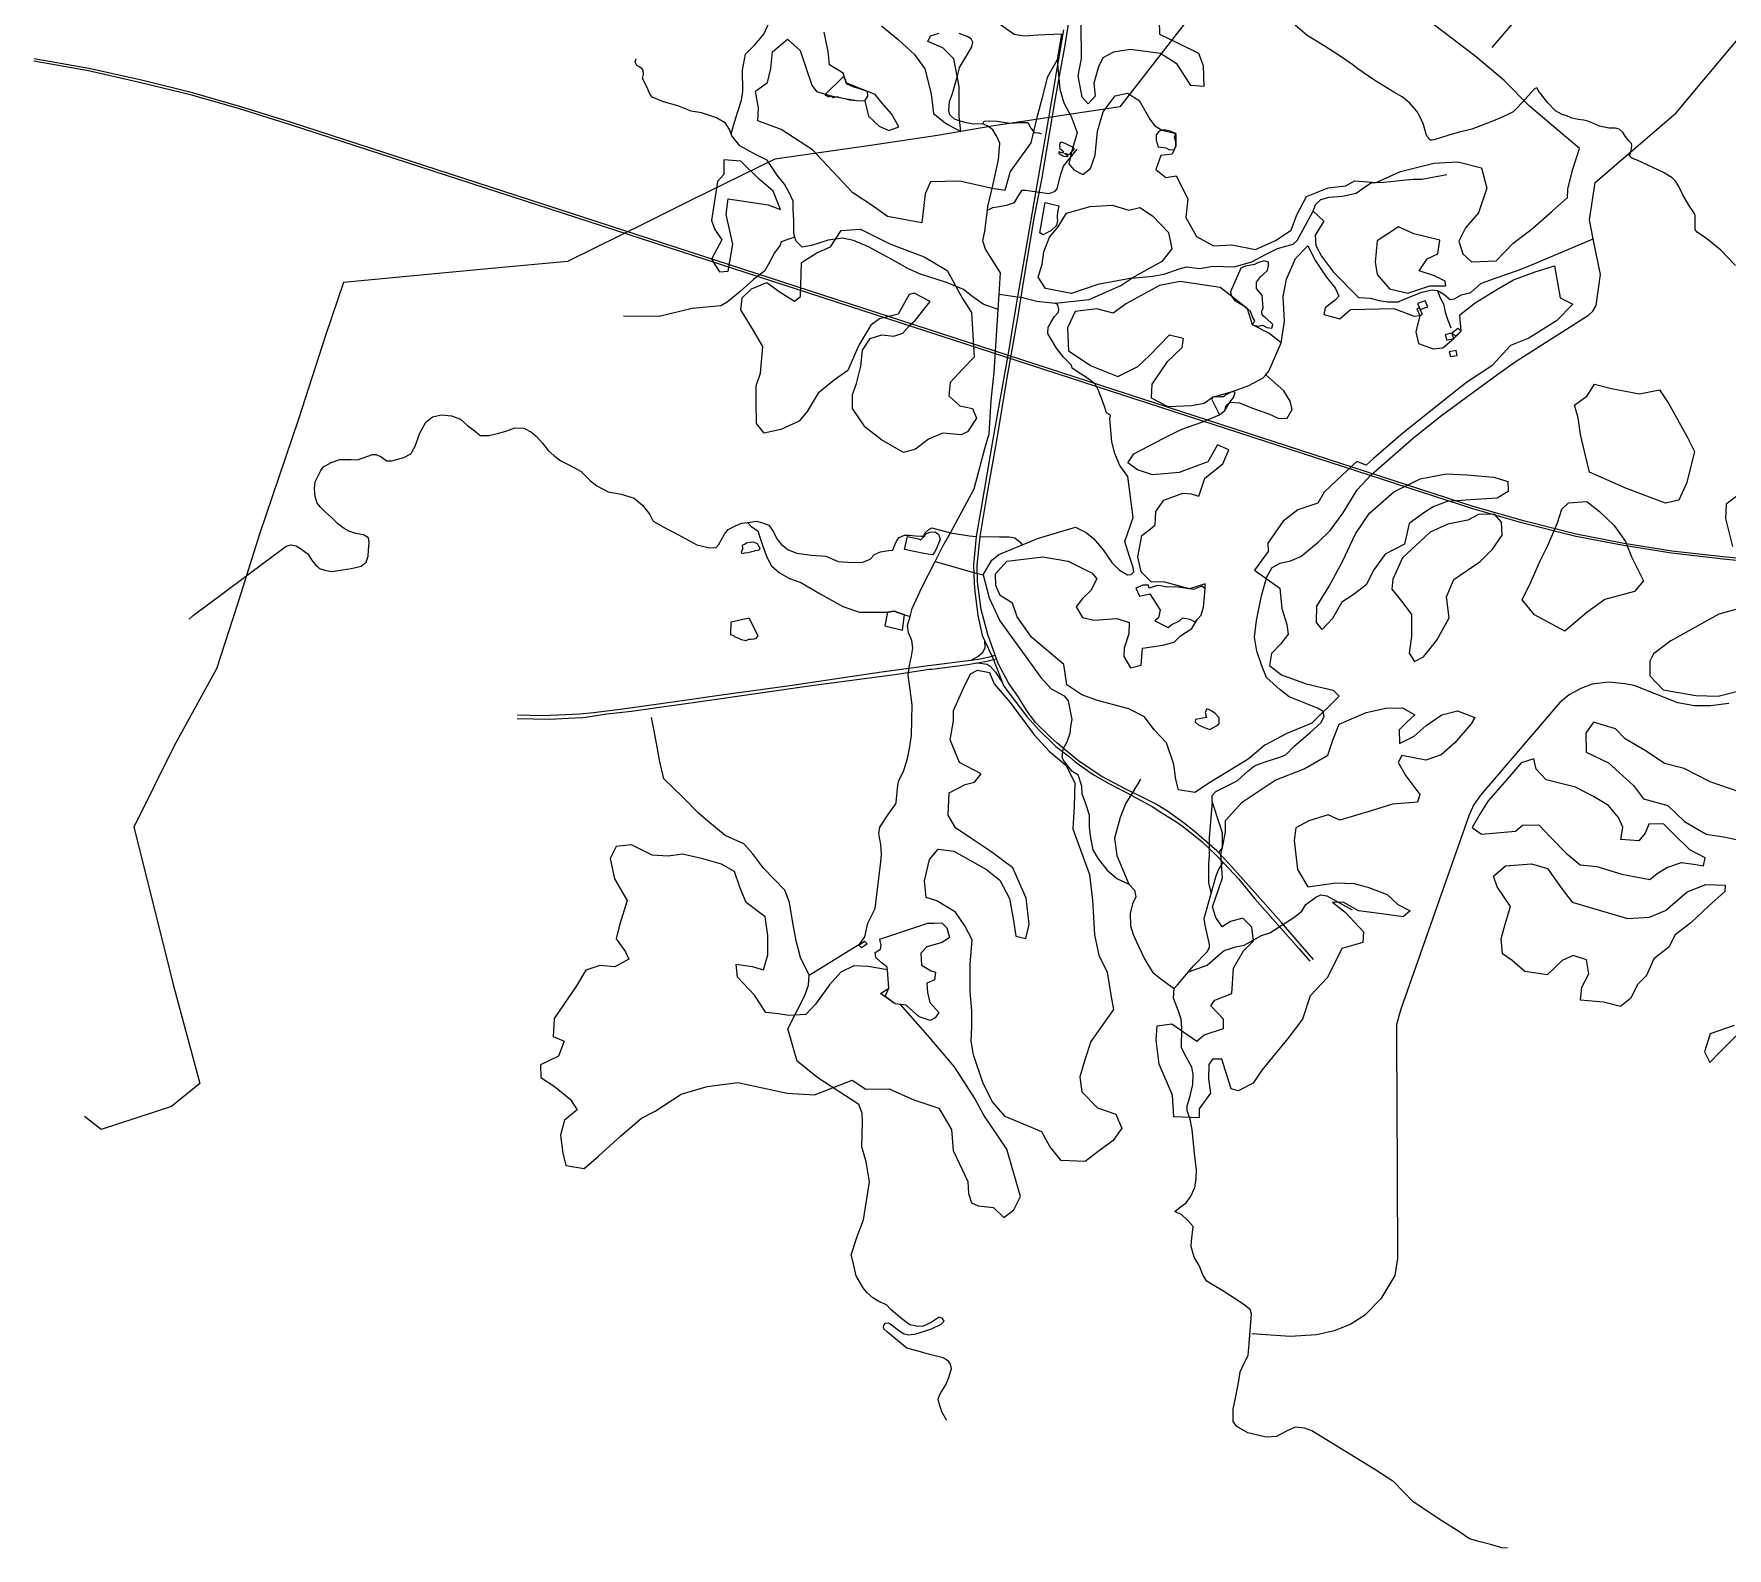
# Model space of a CAD drawing. Header units: metres. Extents: x 120.824 to 121.306, y 29.492 to 29.793.
# Drawn here: x 120.8934 to 120.9445, y 29.5075 to 29.5533 of the extents above; entities that cross this region are included whole.
import ezdxf

# ---------------------------------------------------------------- set-up
doc = ezdxf.new("R2010")
doc.units = ezdxf.units.M
for name, color, linetype in [('BUILDINGS', 5, 'Continuous'), ('DEFAULT', 7, 'Continuous'), ('RAILWAYS', 2, 'Continuous'), ('ROADS', 1, 'Continuous'), ('WATER', 4, 'Continuous')]:
    doc.layers.add(name, color=color, linetype=linetype)

msp = doc.modelspace()

# ---------------------------------------------------------------- linework, layer by layer
at = {"layer": 'BUILDINGS'}
for points in [[(120.935143, 29.544998), (120.935238, 29.544796), (120.935318, 29.544825), (120.935223, 29.545026), (120.935143, 29.544998)], [(120.935249, 29.544977), (120.935481, 29.545062), (120.935393, 29.545242), (120.935161, 29.545157), (120.935223, 29.545026), (120.935249, 29.544977)], [(120.936386, 29.544406), (120.936217, 29.544259), (120.936313, 29.544175), (120.936482, 29.544322), (120.936386, 29.544406)], [(120.936, 29.544209), (120.936055, 29.544048), (120.936259, 29.5441), (120.936204, 29.544261), (120.936, 29.544209)], [(120.936125, 29.543699), (120.93616, 29.543555), (120.936364, 29.543593), (120.936329, 29.543737), (120.936125, 29.543699)], [(120.918455, 29.525894), (120.91854, 29.525806), (120.918374, 29.525684), (120.918289, 29.525773), (120.918455, 29.525894)]]:
    msp.add_lwpolyline(points, dxfattribs=at)
at = {"layer": 'DEFAULT'}
for points in [[(120.928536, 29.554149), (120.926176, 29.551107), (120.922303, 29.550523), (120.920661, 29.550234), (120.918714, 29.549945), (120.915753, 29.549525), (120.913226, 29.548283), (120.911858, 29.547593), (120.909487, 29.54643), (120.906971, 29.546202), (120.902717, 29.545791), (120.902175, 29.54419), (120.90136, 29.541661), (120.900185, 29.538184), (120.899504, 29.536046), (120.898882, 29.534119), (120.897602, 29.531797), (120.896387, 29.52933), (120.896704, 29.528051), (120.897567, 29.52462), (120.898377, 29.521591), (120.897524, 29.520895), (120.8954, 29.520195), (120.894901, 29.520589)], [(120.922564, 29.55359), (120.922983, 29.553301), (120.923294, 29.553245), (120.923702, 29.553283), (120.924413, 29.553313), (120.924282, 29.552528), (120.923981, 29.551985), (120.92383, 29.551379), (120.92367, 29.550781), (120.923487, 29.550016), (120.922865, 29.549148), (120.922704, 29.548579), (120.922312, 29.548632), (120.921341, 29.548859), (120.920451, 29.54884), (120.92029, 29.548476), (120.920193, 29.547599), (120.919153, 29.547785), (120.918691, 29.548121), (120.918112, 29.548504), (120.916889, 29.549801), (120.915945, 29.550417), (120.915237, 29.550679), (120.915258, 29.551071), (120.915162, 29.551575), (120.915526, 29.551836), (120.915634, 29.552265), (120.915677, 29.55276), (120.916138, 29.553152), (120.916513, 29.552807), (120.916696, 29.552265), (120.916867, 29.551761), (120.917007, 29.551565), (120.917457, 29.551433)], [(120.924709, 29.549729), (120.924636, 29.549383), (120.924786, 29.549196), (120.925055, 29.549056), (120.925291, 29.549243), (120.92543, 29.549644), (120.925494, 29.550372), (120.925666, 29.550951), (120.926031, 29.551436), (120.926406, 29.55152), (120.92676, 29.551296), (120.927082, 29.550727), (120.927222, 29.55054), (120.927446, 29.550393), (120.927869, 29.550301), (120.927869, 29.549917), (120.927758, 29.549672), (120.927415, 29.549635), (120.927265, 29.549205), (120.927565, 29.548972), (120.927876, 29.549019), (120.92823, 29.548319), (120.928166, 29.547759), (120.928488, 29.54718), (120.929003, 29.5469), (120.929561, 29.546937), (120.930269, 29.546788), (120.93088, 29.547059), (120.931352, 29.547376), (120.931524, 29.547843), (120.931814, 29.548393), (120.932468, 29.548655), (120.933005, 29.54872), (120.933262, 29.548869), (120.93392, 29.548815), (120.934657, 29.549149), (120.935655, 29.549401), (120.936384, 29.549439), (120.937103, 29.549261), (120.937264, 29.548645), (120.937006, 29.547899), (120.93662, 29.547451), (120.936416, 29.54704), (120.936534, 29.546657), (120.936792, 29.546415), (120.937543, 29.546452), (120.938047, 29.546975), (120.938637, 29.547423), (120.939238, 29.547945), (120.939699, 29.548365), (120.93971, 29.548617), (120.93985, 29.549187), (120.940064, 29.54984), (120.938551, 29.551128), (120.937779, 29.551903), (120.936899, 29.552649), (120.935215, 29.553928)], [(120.927361, 29.553713), (120.927372, 29.553303), (120.927919, 29.553032), (120.928552, 29.552724), (120.928692, 29.552351), (120.928713, 29.551716), (120.928316, 29.551744), (120.927908, 29.552397), (120.927404, 29.552715), (120.926481, 29.552836), (120.925977, 29.552752), (120.925655, 29.552584), (120.925527, 29.552313), (120.925387, 29.551819), (120.92543, 29.551427), (120.925215, 29.551193), (120.925033, 29.551399), (120.924915, 29.552043), (120.925012, 29.552565), (120.925001, 29.553611)], [(120.917457, 29.551433), (120.917867, 29.551359), (120.91823, 29.55129), (120.918467, 29.551284), (120.918584, 29.550819), (120.918906, 29.55052), (120.919196, 29.550389), (120.919496, 29.550501), (120.919271, 29.550893), (120.918992, 29.551211), (120.918777, 29.551472), (120.918553, 29.551565), (120.917906, 29.551824), (120.917812, 29.552125), (120.917404, 29.552368), (120.917361, 29.552779), (120.917243, 29.553357)], [(120.91897, 29.553553), (120.919475, 29.553133), (120.919968, 29.552685), (120.920279, 29.552256), (120.920472, 29.551491), (120.920547, 29.550903), (120.920934, 29.550585), (120.921374, 29.550361), (120.92132, 29.550809), (120.92132, 29.551257), (120.92132, 29.551715), (120.921159, 29.552555), (120.920827, 29.552881), (120.920376, 29.553077), (120.920451, 29.553245), (120.920719, 29.553334)], [(120.924413, 29.553313), (120.924282, 29.552528), (120.924357, 29.551641), (120.924486, 29.551221), (120.924701, 29.550811), (120.924883, 29.550325), (120.924709, 29.549729)], [(120.944773, 29.546307), (120.94433, 29.546772), (120.943911, 29.547111), (120.943615, 29.547311), (120.943564, 29.547371), (120.943552, 29.547423), (120.943549, 29.547539), (120.943551, 29.547818), (120.943518, 29.547908), (120.943359, 29.548136), (120.943182, 29.54844), (120.943065, 29.548694), (120.942973, 29.548848), (120.942855, 29.54896), (120.9426, 29.549119), (120.941803, 29.549489), (120.941714, 29.549524), (120.941629, 29.549565), (120.94157, 29.549633), (120.941596, 29.549715), (120.941631, 29.549834), (120.941645, 29.549938), (120.941633, 29.549998), (120.941565, 29.550065), (120.941439, 29.550212), (120.94138, 29.550316), (120.941262, 29.550425), (120.94119, 29.550448), (120.941139, 29.55046), (120.941041, 29.55046), (120.94096, 29.550461), (120.940802, 29.550484), (120.940666, 29.550522), (120.940513, 29.550594), (120.94031, 29.550666), (120.940191, 29.550701), (120.940016, 29.550717), (120.939837, 29.550759), (120.939693, 29.550816), (120.939536, 29.550873), (120.939337, 29.550986), (120.9391, 29.551219), (120.93881, 29.551597), (120.938793, 29.551646), (120.938776, 29.551664), (120.938751, 29.551668), (120.938725, 29.551657), (120.938699, 29.55165), (120.938319, 29.551227), (120.938173, 29.55107), (120.938059, 29.550954), (120.937919, 29.550883), (120.937702, 29.550781), (120.937408, 29.550657), (120.936804, 29.550433), (120.936438, 29.550341), (120.936139, 29.550254), (120.935798, 29.550148), (120.935664, 29.550104), (120.935597, 29.550091), (120.935561, 29.550096), (120.93552, 29.550132), (120.93549, 29.550172), (120.935454, 29.550209), (120.935429, 29.550281), (120.93535, 29.550565), (120.935223, 29.550832), (120.935147, 29.550976), (120.934923, 29.551221), (120.934704, 29.551407), (120.934448, 29.551544), (120.93385, 29.551921), (120.933359, 29.552253), (120.933211, 29.552376), (120.932827, 29.55263), (120.932347, 29.552949), (120.931835, 29.553263), (120.931468, 29.553572)], [(120.913834, 29.54767), (120.913934, 29.547392), (120.914154, 29.547087), (120.913834, 29.546503), (120.914084, 29.54612), (120.914344, 29.546138), (120.914485, 29.546948), (120.914284, 29.547845), (120.914344, 29.548323), (120.915546, 29.548141), (120.915926, 29.548001), (120.915696, 29.548559), (120.915275, 29.548916), (120.914725, 29.549464), (120.914214, 29.549499), (120.914214, 29.549055), (120.914014, 29.548846), (120.913834, 29.54767)], [(120.92528, 29.548095), (120.925945, 29.548132), (120.926449, 29.547983), (120.926782, 29.548057), (120.927157, 29.547805), (120.92764, 29.547301), (120.927747, 29.546807), (120.927447, 29.546424), (120.926538, 29.54593), (120.925505, 29.545733), (120.924711, 29.545463), (120.923928, 29.545612), (120.923703, 29.545957), (120.923831, 29.546349), (120.923874, 29.546723), (120.924046, 29.547161), (120.924314, 29.547479), (120.924561, 29.547889), (120.92528, 29.548095)], [(120.935214, 29.546143), (120.935461, 29.546507), (120.935783, 29.546656), (120.935836, 29.547076), (120.935053, 29.547263), (120.934592, 29.547477), (120.933948, 29.547057), (120.933883, 29.546413), (120.933948, 29.54604), (120.934323, 29.545601), (120.934871, 29.545471), (120.935536, 29.545694), (120.936019, 29.545694), (120.935997, 29.545835), (120.935675, 29.545993), (120.935214, 29.546143)], [(120.915186, 29.542177), (120.915186, 29.542673), (120.915317, 29.543055), (120.915391, 29.543859), (120.915111, 29.544339), (120.914719, 29.544964), (120.914766, 29.54533), (120.915046, 29.545606), (120.915513, 29.545793), (120.915914, 29.5455), (120.916344, 29.545232), (120.916522, 29.545371), (120.916559, 29.546402), (120.917017, 29.546687), (120.917428, 29.546874), (120.917754, 29.547361), (120.918343, 29.54741), (120.919221, 29.546963), (120.920267, 29.546565), (120.920958, 29.546159), (120.921425, 29.545314), (120.921696, 29.544891), (120.921771, 29.543534), (120.921416, 29.543177), (120.921052, 29.54277), (120.921005, 29.542372), (120.921341, 29.542063), (120.921724, 29.54199), (120.921845, 29.541698), (120.921575, 29.541283), (120.921378, 29.541194), (120.920827, 29.541243), (120.920398, 29.541056), (120.920005, 29.540755), (120.919641, 29.540658), (120.918978, 29.54104), (120.918483, 29.541421), (120.9181, 29.54199), (120.9181, 29.542405), (120.918221, 29.542746), (120.918352, 29.543266), (120.918399, 29.543754), (120.918632, 29.544103), (120.918987, 29.544217), (120.919342, 29.544168), (120.919622, 29.544265), (120.919847, 29.544525), (120.919987, 29.544647), (120.920444, 29.545216), (120.919959, 29.545468), (120.919809, 29.545435), (120.919473, 29.544834), (120.918913, 29.544696), (120.918651, 29.544501), (120.918287, 29.5439), (120.91796, 29.543136), (120.917549, 29.542852), (120.917063, 29.542445), (120.916727, 29.541893), (120.916484, 29.541608), (120.915933, 29.541348), (120.915429, 29.541243), (120.915195, 29.541535), (120.915186, 29.542177)], [(120.932381, 29.545032), (120.932339, 29.544826), (120.932821, 29.544696), (120.933143, 29.544976), (120.934452, 29.545013), (120.935064, 29.54478), (120.935238, 29.544796), (120.935117, 29.544304), (120.935192, 29.543949), (120.935643, 29.543791), (120.935933, 29.543819), (120.936259, 29.5441), (120.936482, 29.544322), (120.936448, 29.544817), (120.936909, 29.545181), (120.937563, 29.545582), (120.938068, 29.545872), (120.938722, 29.546115), (120.939301, 29.546301), (120.939473, 29.54533), (120.939859, 29.545144), (120.939366, 29.544631), (120.938529, 29.544108), (120.937971, 29.543893), (120.937413, 29.543277), (120.936641, 29.542773), (120.936212, 29.542428), (120.93472, 29.541242), (120.933841, 29.540477), (120.933615, 29.540271), (120.933336, 29.540384), (120.932886, 29.539973), (120.932349, 29.539459), (120.932156, 29.539123), (120.931555, 29.538927), (120.931105, 29.538582), (120.930643, 29.537919), (120.930654, 29.537667), (120.930246, 29.537098), (120.931008, 29.536556), (120.931072, 29.53594), (120.931223, 29.535455), (120.931255, 29.535166), (120.93103, 29.534867), (120.930751, 29.534578), (120.930697, 29.534223), (120.931062, 29.533943), (120.931802, 29.533663), (120.932617, 29.533476), (120.9328, 29.533289), (120.931974, 29.532477), (120.931223, 29.532169), (120.930558, 29.531814), (120.930053, 29.531394), (120.928916, 29.530694), (120.928444, 29.530386), (120.92795, 29.530461), (120.927865, 29.530778), (120.9278, 29.531226), (120.927586, 29.53188), (120.92721, 29.532272), (120.92692, 29.532673), (120.926448, 29.532907), (120.925494, 29.533159), (120.925021, 29.533336), (120.924571, 29.533635), (120.924485, 29.534251), (120.923509, 29.535072), (120.923069, 29.535688), (120.922929, 29.536108), (120.922554, 29.536332), (120.922425, 29.536641), (120.922414, 29.536986), (120.922758, 29.537369), (120.923852, 29.537499), (120.924614, 29.537369), (120.925333, 29.537014), (120.925483, 29.536836), (120.9253, 29.536482), (120.925043, 29.536248), (120.92485, 29.535996), (120.925043, 29.53567), (120.925397, 29.535595), (120.926084, 29.535642), (120.926459, 29.53552), (120.926448, 29.535175), (120.926309, 29.534745), (120.926298, 29.534493), (120.926491, 29.534148), (120.926813, 29.534232), (120.926856, 29.534745), (120.927468, 29.53483), (120.927811, 29.534923), (120.928004, 29.535119), (120.928347, 29.535343), (120.928521, 29.535625), (120.928634, 29.535739), (120.928699, 29.535981), (120.928752, 29.536538), (120.928755, 29.536687), (120.928276, 29.536536), (120.927532, 29.536743), (120.927124, 29.536752), (120.926813, 29.537051), (120.926717, 29.537509), (120.926835, 29.538153), (120.927092, 29.538339), (120.927242, 29.53847), (120.927264, 29.538871), (120.9275, 29.539217), (120.928079, 29.539431), (120.928326, 29.539403), (120.928562, 29.539338), (120.928744, 29.53988), (120.929281, 29.540318), (120.929463, 29.540738), (120.92912, 29.540888), (120.92883, 29.540374), (120.927961, 29.540048), (120.927156, 29.539982), (120.926706, 29.540132), (120.926416, 29.540346), (120.926599, 29.540617), (120.927478, 29.541084), (120.928047, 29.541364), (120.928648, 29.541569), (120.929181, 29.541798), (120.929346, 29.541924), (120.929498, 29.542183), (120.929785, 29.542157), (120.930182, 29.541998), (120.930676, 29.541821), (120.930976, 29.541681), (120.931233, 29.54169), (120.931384, 29.541961), (120.931319, 29.542213), (120.931126, 29.542521), (120.930579, 29.543003), (120.930676, 29.543118), (120.931051, 29.543968), (120.931148, 29.544621), (120.931105, 29.545368), (120.931212, 29.5459), (120.93148, 29.546516), (120.931856, 29.546899), (120.932081, 29.546451), (120.932403, 29.545965), (120.932682, 29.545629), (120.932789, 29.545377), (120.932682, 29.545256), (120.932381, 29.545032)], [(120.929206, 29.545648), (120.927993, 29.545825), (120.927371, 29.545704), (120.926373, 29.545162), (120.925976, 29.544864), (120.925483, 29.544995), (120.924828, 29.54492), (120.924592, 29.544425), (120.924624, 29.543734), (120.925311, 29.543277), (120.926116, 29.54295), (120.926717, 29.543258), (120.927071, 29.543585), (120.927672, 29.54421), (120.92809, 29.544117), (120.928047, 29.543819), (120.927596, 29.543389), (120.927135, 29.542726), (120.927124, 29.542306), (120.927628, 29.542045), (120.928337, 29.542082), (120.928723, 29.542148), (120.92897, 29.542332), (120.929577, 29.542498), (120.930075, 29.54268), (120.930504, 29.542913), (120.930579, 29.543003), (120.930676, 29.543118), (120.931051, 29.543968), (120.930676, 29.544266), (120.930186, 29.544519), (120.930033, 29.544999), (120.929542, 29.545377), (120.929206, 29.545648)], [(120.940289, 29.542372), (120.940514, 29.542726), (120.941029, 29.542596), (120.941876, 29.542428), (120.942477, 29.542549), (120.942756, 29.542129), (120.943325, 29.541112), (120.943529, 29.540692), (120.943303, 29.539749), (120.943057, 29.539217), (120.94266, 29.539123), (120.941479, 29.539572), (120.940364, 29.540066), (120.940224, 29.540645), (120.940085, 29.541196), (120.94002, 29.541709), (120.939913, 29.542092), (120.940289, 29.542372)], [(120.934184, 29.537583), (120.933851, 29.537116), (120.933615, 29.536659), (120.933218, 29.53636), (120.932875, 29.536136), (120.932596, 29.535642), (120.932285, 29.535306), (120.932113, 29.53552), (120.932124, 29.536015), (120.932499, 29.536622), (120.932896, 29.537359), (120.933293, 29.538199), (120.933712, 29.538825), (120.934452, 29.539469), (120.935246, 29.539861), (120.936029, 29.54001), (120.936651, 29.539982), (120.937467, 29.539908), (120.937896, 29.539777), (120.937907, 29.539478), (120.937574, 29.539273), (120.936769, 29.539226), (120.936061, 29.539179), (120.935643, 29.539011), (120.935385, 29.538853), (120.934913, 29.538507), (120.934774, 29.537882), (120.934184, 29.537583)], [(120.945042, 29.539508), (120.944495, 29.539097), (120.944474, 29.538658), (120.944678, 29.537818)], [(120.936083, 29.538489), (120.935546, 29.538246), (120.93471, 29.537471), (120.93442, 29.536827), (120.934388, 29.536528), (120.93472, 29.536118), (120.934989, 29.535763), (120.934989, 29.5351), (120.934913, 29.534596), (120.935074, 29.534344), (120.935343, 29.534484), (120.93575, 29.534988), (120.936126, 29.53566), (120.93604, 29.536295), (120.936265, 29.536818), (120.937059, 29.537359), (120.937435, 29.537733), (120.937724, 29.538162), (120.937703, 29.538554), (120.937488, 29.538797), (120.937005, 29.538787), (120.936684, 29.53861), (120.936083, 29.538489)], [(120.940278, 29.539179), (120.940664, 29.538871), (120.941104, 29.538451), (120.941447, 29.537966), (120.94163, 29.537509), (120.941995, 29.53678), (120.941726, 29.536454), (120.940825, 29.536211), (120.940278, 29.535819), (120.939613, 29.535259), (120.938701, 29.535754), (120.938325, 29.536202), (120.938593, 29.536743), (120.938872, 29.537387), (120.939098, 29.537845), (120.939398, 29.538535), (120.939527, 29.538946), (120.939731, 29.539133), (120.940278, 29.539179)], [(120.919758, 29.538115), (120.920093, 29.538045), (120.920166, 29.53802), (120.920257, 29.538106), (120.920322, 29.538204), (120.920429, 29.538253), (120.920585, 29.53826), (120.920695, 29.538185), (120.920749, 29.538036), (120.920695, 29.53791), (120.920641, 29.537786), (120.920577, 29.537637), (120.92051, 29.537562), (120.920249, 29.537606), (120.919664, 29.53773), (120.919758, 29.538115)], [(120.944892, 29.535942), (120.94427, 29.535774), (120.942821, 29.534962), (120.942296, 29.53457), (120.942189, 29.534355), (120.942189, 29.533907), (120.942585, 29.533487), (120.943573, 29.533309), (120.944248, 29.533291), (120.9456, 29.533636)], [(120.924405, 29.519259), (120.924054, 29.519686), (120.923814, 29.52013), (120.922713, 29.520592), (120.922323, 29.521036), (120.922042, 29.521585), (120.921752, 29.522456), (120.921682, 29.522866), (120.921702, 29.52331), (120.921702, 29.523789), (120.921652, 29.524364), (120.921652, 29.525191), (120.921712, 29.525932), (120.921492, 29.52635), (120.921211, 29.526768), (120.920641, 29.527108), (120.920321, 29.527212), (120.92027, 29.527709), (120.920421, 29.528353), (120.920681, 29.528667), (120.921161, 29.528606), (120.922142, 29.528057), (120.922553, 29.527735), (120.922843, 29.527177), (120.922963, 29.526515), (120.923033, 29.526045), (120.923334, 29.525975), (120.923434, 29.526402), (120.923344, 29.527186), (120.922943, 29.528101), (120.922273, 29.528597), (120.921762, 29.528937), (120.921211, 29.529311), (120.920991, 29.529695), (120.921021, 29.530374), (120.921502, 29.530627), (120.921782, 29.530696), (120.921982, 29.530949), (120.921331, 29.531288), (120.921051, 29.531976), (120.921151, 29.532551), (120.921151, 29.532856), (120.921452, 29.533535), (120.921662, 29.533971), (120.921872, 29.534084), (120.922233, 29.534006), (120.922372, 29.533671), (120.92286, 29.533103), (120.923584, 29.532125), (120.924034, 29.531628), (120.924545, 29.53121), (120.924815, 29.530679), (120.924795, 29.529956), (120.924755, 29.529285), (120.925256, 29.5279), (120.925346, 29.527125), (120.925406, 29.52608), (120.925536, 29.52547), (120.925786, 29.524956), (120.925916, 29.524207), (120.925986, 29.523824), (120.925296, 29.522857), (120.925125, 29.522334), (120.924965, 29.521794), (120.925025, 29.521332), (120.925496, 29.520853), (120.926056, 29.520662), (120.926126, 29.520488), (120.926237, 29.520235), (120.925976, 29.519869), (120.925516, 29.519538), (120.925125, 29.519233), (120.924405, 29.519259)], [(120.92987, 29.530086), (120.930861, 29.530757), (120.931742, 29.531097), (120.932453, 29.531506), (120.932603, 29.531959), (120.932803, 29.532447), (120.933614, 29.532795), (120.934205, 29.532935), (120.934715, 29.532943), (120.935086, 29.532734), (120.934855, 29.532516), (120.934615, 29.532281), (120.934625, 29.531863), (120.935066, 29.532081), (120.935426, 29.532403), (120.935897, 29.532734), (120.936377, 29.532847), (120.936898, 29.532647), (120.936787, 29.532456), (120.936297, 29.531881), (120.935877, 29.531524), (120.935416, 29.531358), (120.934695, 29.531498), (120.934585, 29.531288), (120.934815, 29.530888), (120.935236, 29.530322), (120.935166, 29.530086), (120.934415, 29.530034), (120.933764, 29.529825), (120.932823, 29.529546), (120.932463, 29.529712), (120.931883, 29.529529), (120.931492, 29.529311), (120.931442, 29.528928), (120.931542, 29.528057), (120.931852, 29.527534), (120.932703, 29.527656), (120.933244, 29.52763), (120.933664, 29.527526), (120.934245, 29.527299), (120.934575, 29.526994), (120.934946, 29.526803), (120.934735, 29.52662), (120.934005, 29.526724), (120.933384, 29.526803), (120.932944, 29.527055), (120.932593, 29.527064), (120.932984, 29.526768), (120.933534, 29.526176), (120.933514, 29.525853), (120.932884, 29.52567), (120.932443, 29.524791), (120.931922, 29.524242), (120.931692, 29.523536), (120.931252, 29.522944), (120.930461, 29.521995), (120.930201, 29.521603), (120.92975, 29.521367), (120.92954, 29.521428), (120.92925, 29.522326), (120.928969, 29.522326), (120.928859, 29.52216), (120.928849, 29.521725), (120.928909, 29.521298), (120.928569, 29.520819), (120.928569, 29.520549), (120.927808, 29.520583), (120.927768, 29.521237), (120.927358, 29.522169), (120.927268, 29.5229), (120.927298, 29.523327), (120.927748, 29.523388), (120.928499, 29.522866), (120.928719, 29.523057), (120.92931, 29.523249), (120.92931, 29.523536), (120.928919, 29.523937), (120.92904, 29.524111), (120.92956, 29.524303), (120.92961, 29.525069), (120.92991, 29.525601), (120.930211, 29.525897), (120.930161, 29.526315), (120.92989, 29.526585), (120.92952, 29.52648), (120.92926, 29.526324), (120.929069, 29.526602), (120.928969, 29.526925), (120.92927, 29.527804), (120.929229, 29.528502), (120.929274, 29.528718), (120.92937, 29.529181), (120.92937, 29.529538), (120.92987, 29.530086)], [(120.94488, 29.530405), (120.944012, 29.530704), (120.943218, 29.531105), (120.942628, 29.531254), (120.94207, 29.531628), (120.941437, 29.532001), (120.941147, 29.532309), (120.940482, 29.532505), (120.940246, 29.532179), (120.940256, 29.5316), (120.940932, 29.531282), (120.941694, 29.530591), (120.941995, 29.53019), (120.942724, 29.529994), (120.943228, 29.529509), (120.943883, 29.529126), (120.944473, 29.529032), (120.945267, 29.528865)], [(120.9371, 29.529128), (120.938123, 29.52921), (120.938339, 29.529397), (120.938827, 29.529406), (120.939174, 29.529038), (120.939661, 29.528548), (120.940084, 29.528197), (120.940581, 29.528148), (120.941341, 29.527912), (120.942185, 29.527756), (120.94241, 29.527936), (120.942701, 29.528116), (120.943142, 29.528263), (120.943574, 29.528205), (120.943809, 29.528165), (120.943855, 29.52841), (120.943396, 29.528646), (120.942898, 29.529136), (120.942598, 29.529438), (120.942157, 29.52943), (120.942045, 29.529152), (120.941857, 29.528924), (120.941313, 29.528957), (120.941369, 29.529332), (120.941238, 29.529626), (120.940938, 29.529985), (120.940487, 29.530263), (120.939934, 29.53054), (120.939052, 29.530761), (120.938751, 29.531087), (120.938676, 29.531398), (120.938301, 29.531283), (120.93802, 29.530949), (120.937297, 29.530132), (120.937044, 29.529724), (120.936819, 29.529324), (120.9371, 29.529128)], [(120.922671, 29.517535), (120.922976, 29.517772), (120.92317, 29.518174), (120.922762, 29.519602), (120.922065, 29.520629), (120.921796, 29.521133), (120.921174, 29.522095), (120.920369, 29.523038), (120.919552, 29.523976), (120.919383, 29.524), (120.918942, 29.524308), (120.91919, 29.524466), (120.919152, 29.525022), (120.918567, 29.52512), (120.918138, 29.525148), (120.917741, 29.524952), (120.917398, 29.524569), (120.916979, 29.52399), (120.916689, 29.523673), (120.916174, 29.523645), (120.915863, 29.523691), (120.915477, 29.523738), (120.915134, 29.524261), (120.914619, 29.524802), (120.914586, 29.525195), (120.915069, 29.52512), (120.915413, 29.525026), (120.915541, 29.525475), (120.915541, 29.526063), (120.915455, 29.526623), (120.914887, 29.527062), (120.914704, 29.527491), (120.914533, 29.527995), (120.914136, 29.528219), (120.913578, 29.528378), (120.912966, 29.528518), (120.912527, 29.528462), (120.912044, 29.52849), (120.911422, 29.528798), (120.91096, 29.528751), (120.910778, 29.528387), (120.910906, 29.527771), (120.911293, 29.527118), (120.911057, 29.526371), (120.91096, 29.52596), (120.911239, 29.525568), (120.911336, 29.525344), (120.910917, 29.52511), (120.910467, 29.525157), (120.910038, 29.525017), (120.909758, 29.524541), (120.909083, 29.523551), (120.90905, 29.52301), (120.909383, 29.52287), (120.909211, 29.522412), (120.908675, 29.522151), (120.908686, 29.521768), (120.909083, 29.521507), (120.909576, 29.521105), (120.90978, 29.520788), (120.909394, 29.52048), (120.909276, 29.520022), (120.909351, 29.519481), (120.909437, 29.519108), (120.909995, 29.519023), (120.910424, 29.519397), (120.9111, 29.520004), (120.911722, 29.520536), (120.91214, 29.520751), (120.912924, 29.521264), (120.913707, 29.521497), (120.914629, 29.521619), (120.916121, 29.521301), (120.916947, 29.521245), (120.918084, 29.521684), (120.918503, 29.521414), (120.9192, 29.521432), (120.919951, 29.521096), (120.920702, 29.520844), (120.921088, 29.5202), (120.921142, 29.519565), (120.921582, 29.518622), (120.921603, 29.518267), (120.921689, 29.517987), (120.921893, 29.517896), (120.922356, 29.517843), (120.922671, 29.517535)], [(120.940337, 29.524899), (120.940271, 29.525324), (120.939868, 29.525454), (120.939539, 29.525307), (120.93908, 29.524875), (120.938404, 29.524973), (120.938029, 29.525307), (120.937729, 29.525503), (120.937691, 29.525961), (120.937813, 29.526401), (120.937973, 29.52694), (120.937569, 29.527536), (120.937457, 29.527855), (120.937823, 29.528165), (120.938611, 29.52823), (120.939089, 29.528083), (120.939539, 29.527463), (120.93984, 29.527071), (120.94151, 29.526573), (120.942176, 29.526614), (120.942655, 29.526818), (120.943311, 29.527381), (120.943874, 29.527601), (120.944465, 29.527585), (120.944446, 29.527389), (120.943959, 29.526948), (120.943424, 29.526442), (120.942945, 29.526083), (120.942758, 29.525707), (120.942307, 29.525356), (120.942082, 29.52485), (120.941819, 29.524589), (120.941604, 29.524156), (120.941294, 29.523911), (120.940787, 29.524042), (120.940093, 29.524107), (120.940131, 29.524499), (120.940337, 29.524899)], [(120.94473, 29.523338), (120.944012, 29.523086), (120.94384, 29.522544), (120.944001, 29.522218), (120.94429, 29.522526), (120.944805, 29.523039)]]:
    msp.add_lwpolyline(points, dxfattribs=at)
at = {"layer": 'RAILWAYS'}
for points in [[(120.94962, 29.537091), (120.947818, 29.537147), (120.946201, 29.537255), (120.944396, 29.537435), (120.94284, 29.537613), (120.941341, 29.537855), (120.939952, 29.538117), (120.93839, 29.538514), (120.936838, 29.538957), (120.901118, 29.550557), (120.899577, 29.551038), (120.898135, 29.55146), (120.896602, 29.551831), (120.895015, 29.552192), (120.893367, 29.552485)], [(120.949613, 29.537151), (120.947814, 29.537213), (120.94619, 29.537324), (120.944389, 29.537502), (120.942849, 29.537677), (120.941344, 29.537919), (120.939954, 29.53819), (120.938408, 29.538581), (120.936847, 29.539026), (120.901147, 29.550627), (120.899623, 29.551106), (120.898156, 29.551527), (120.896622, 29.55191), (120.895023, 29.552258), (120.893374, 29.552552)]]:
    msp.add_lwpolyline(points, dxfattribs=at)
at = {"layer": 'ROADS'}
for points in [[(120.941068, 29.557168), (120.939124, 29.554897), (120.937412, 29.552898)], [(120.924382, 29.552198), (120.924509, 29.552902), (120.924661, 29.553849), (120.924677, 29.55403), (120.924679, 29.554247), (120.924691, 29.554497), (120.924574, 29.555362), (120.924374, 29.556268), (120.924318, 29.55651)], [(120.914432, 29.550292), (120.914535, 29.550643), (120.914632, 29.55096), (120.914739, 29.551305), (120.914782, 29.551576), (120.914772, 29.552211), (120.914868, 29.552696), (120.915147, 29.552976), (120.915415, 29.553303), (120.915576, 29.553648)], [(120.922499, 29.544983), (120.922526, 29.545444), (120.922565, 29.546088), (120.922115, 29.546806), (120.922039, 29.547049), (120.922093, 29.547348), (120.922175, 29.547984), (120.92219, 29.548095), (120.922312, 29.548632), (120.922511, 29.549504), (120.922544, 29.550008), (120.922447, 29.550223), (120.92234, 29.550409), (120.92219, 29.550521), (120.922039, 29.550587), (120.921739, 29.550577), (120.921546, 29.550624), (120.921353, 29.55067), (120.921181, 29.550726), (120.921042, 29.550857), (120.921009, 29.550997), (120.921031, 29.551268), (120.921117, 29.551501), (120.921192, 29.551753), (120.921267, 29.552042), (120.921331, 29.552294), (120.921589, 29.552724), (120.921707, 29.55292), (120.921728, 29.55306), (120.921685, 29.553162), (120.921557, 29.553228), (120.921321, 29.553321)], [(120.924473, 29.55343), (120.924262, 29.552198)], [(120.929164, 29.528555), (120.929274, 29.528718), (120.929279, 29.5289), (120.929277, 29.52915), (120.929212, 29.529346), (120.928967, 29.53011), (120.92896, 29.530288), (120.929069, 29.530414), (120.92944, 29.530598), (120.929717, 29.530737), (120.930037, 29.531028), (120.930241, 29.531187), (120.930568, 29.531307), (120.931034, 29.531465), (120.931194, 29.531529), (120.931434, 29.531769), (120.931922, 29.532193), (120.932249, 29.532491), (120.932351, 29.532675), (120.932315, 29.532827), (120.932147, 29.532934), (120.931791, 29.533074), (120.931288, 29.53327), (120.931012, 29.533485), (120.930604, 29.533859), (120.930466, 29.534207), (120.930313, 29.534657), (120.930241, 29.535074), (120.930299, 29.535581), (120.930452, 29.536328), (120.930612, 29.536904), (120.930779, 29.537183), (120.931019, 29.537316), (120.931332, 29.537385), (120.931645, 29.537512), (120.932162, 29.537949), (120.932526, 29.538304), (120.932919, 29.538835), (120.933348, 29.539532), (120.93377, 29.539981), (120.935051, 29.541115), (120.935888, 29.541773), (120.937591, 29.543027), (120.938151, 29.543419), (120.940327, 29.544806), (120.940465, 29.544926), (120.940561, 29.545103), (120.940697, 29.546039), (120.940475, 29.547116), (120.940357, 29.547689), (120.940537, 29.54882), (120.942981, 29.550918), (120.944958, 29.553283)], [(120.922499, 29.544983), (120.922048, 29.54514), (120.921736, 29.545362), (120.921452, 29.545578), (120.920941, 29.545794), (120.920118, 29.546053), (120.91977, 29.54622), (120.919373, 29.546436), (120.918933, 29.546682), (120.918579, 29.546874), (120.918132, 29.547065), (120.917798, 29.547139), (120.917365, 29.547071), (120.916862, 29.546911), (120.916578, 29.546861), (120.916393, 29.547047), (120.916356, 29.547166), (120.916323, 29.547275), (120.916323, 29.547664), (120.916308, 29.548003), (120.916308, 29.548256), (120.916195, 29.548497), (120.916039, 29.548769), (120.915826, 29.54904), (120.915663, 29.549275), (120.915521, 29.549491), (120.915187, 29.549657), (120.914691, 29.549929), (120.914457, 29.550225), (120.914432, 29.550292), (120.914386, 29.550417), (120.914258, 29.550608), (120.913988, 29.550768), (120.913534, 29.550923), (120.913222, 29.550972), (120.912825, 29.551133), (120.912392, 29.551256), (120.912044, 29.551392), (120.911966, 29.551515), (120.911909, 29.551663), (120.911757, 29.551962), (120.911783, 29.552076), (120.911777, 29.552214), (120.911731, 29.552266), (120.911651, 29.552312), (120.911585, 29.552352), (120.911533, 29.55245), (120.911559, 29.552559)], [(120.924262, 29.552198), (120.9242, 29.551832), (120.923947, 29.550362), (120.923669, 29.548736), (120.923291, 29.546582), (120.923086, 29.545365), (120.922922, 29.544402), (120.922829, 29.543823), (120.922339, 29.541064), (120.921986, 29.538984), (120.921836, 29.538114), (120.921753, 29.537265)], [(120.921862, 29.537249), (120.921953, 29.538114), (120.922147, 29.539266), (120.922455, 29.541019), (120.922768, 29.542917), (120.923088, 29.544725), (120.923189, 29.54535), (120.923263, 29.545809), (120.923599, 29.547788), (120.923823, 29.548958), (120.923979, 29.549878), (120.924229, 29.551351), (120.924382, 29.552198)], [(120.922039, 29.550587), (120.922079, 29.550665), (120.922237, 29.55068), (120.922472, 29.550665), (120.922848, 29.550611), (120.923162, 29.550627), (120.923389, 29.550627), (120.923485, 29.55046), (120.923581, 29.550331), (120.923729, 29.550315), (120.923799, 29.550285)], [(120.924026, 29.548483), (120.924118, 29.548515), (120.92422, 29.548552), (120.924281, 29.548622), (120.924306, 29.548759), (120.924392, 29.54907), (120.924469, 29.549311), (120.924882, 29.549826)], [(120.93201, 29.547946), (120.932086, 29.548156), (120.932243, 29.548298), (120.932498, 29.548378), (120.932902, 29.548403), (120.933314, 29.548496), (120.933562, 29.548675), (120.933768, 29.54881), (120.93392, 29.548815), (120.934151, 29.548823), (120.934719, 29.548884), (120.935031, 29.548915), (120.935293, 29.548922), (120.936053, 29.549063)], [(120.922175, 29.547984), (120.922333, 29.54806), (120.922464, 29.548083), (120.922752, 29.548128), (120.922987, 29.548212), (120.923138, 29.548459), (120.923221, 29.548585), (120.92332, 29.548584)], [(120.92332, 29.548584), (120.924026, 29.548483)], [(120.924221, 29.545165), (120.925251, 29.545277), (120.926206, 29.545706), (120.926538, 29.54593), (120.927161, 29.545986), (120.927515, 29.546042), (120.927965, 29.54621), (120.928191, 29.546266), (120.928588, 29.54622), (120.928985, 29.546285), (120.929628, 29.546266), (120.930165, 29.546416), (120.930572, 29.54664), (120.930937, 29.546817), (120.931409, 29.546948), (120.931527, 29.54706), (120.93201, 29.547946), (120.932332, 29.547648), (120.932074, 29.547228), (120.932096, 29.54691), (120.932268, 29.546593), (120.932632, 29.546108), (120.933383, 29.545342), (120.933577, 29.545333), (120.933738, 29.545324), (120.934006, 29.545249), (120.934263, 29.545212), (120.934596, 29.545212), (120.934746, 29.545277), (120.935068, 29.545408), (120.935293, 29.545501), (120.935604, 29.545576), (120.935765, 29.545557), (120.935958, 29.545445), (120.936151, 29.545277), (120.936269, 29.545296), (120.936495, 29.545426), (120.936774, 29.545492), (120.937074, 29.545762), (120.937514, 29.545921), (120.93819, 29.546154), (120.938523, 29.546285), (120.940475, 29.547116)], [(120.916356, 29.547166), (120.916148, 29.547096), (120.915943, 29.547027), (120.915917, 29.546918), (120.915739, 29.546694), (120.91556, 29.54635), (120.915442, 29.546132), (120.915105, 29.545885), (120.914702, 29.545523), (120.914306, 29.545202), (120.914115, 29.545087), (120.913257, 29.545006), (120.91226, 29.544771), (120.911178, 29.544777)], [(120.922526, 29.545444), (120.923086, 29.545365), (120.923189, 29.54535), (120.923669, 29.545235), (120.924221, 29.545165)], [(120.935765, 29.545557), (120.93584, 29.545352), (120.935948, 29.545146), (120.936001, 29.544894), (120.936087, 29.544652), (120.936173, 29.544428)], [(120.920946, 29.511405), (120.920801, 29.51167), (120.920702, 29.51196), (120.920689, 29.512049), (120.920732, 29.512193), (120.920771, 29.512262), (120.92092, 29.512486), (120.921012, 29.512704), (120.921088, 29.512977), (120.921055, 29.513109), (120.921005, 29.513178), (120.920929, 29.513247), (120.920834, 29.513298), (120.920639, 29.513347), (120.920428, 29.513396), (120.920154, 29.513476), (120.91974, 29.513592), (120.919461, 29.513826), (120.91915, 29.514073), (120.919043, 29.514176), (120.919038, 29.514237), (120.919044, 29.51429), (120.919095, 29.514347), (120.919171, 29.514353), (120.919239, 29.514328), (120.919523, 29.514101), (120.919658, 29.514023), (120.919803, 29.513997), (120.920021, 29.514028), (120.920486, 29.51417), (120.920779, 29.514311), (120.920865, 29.514408), (120.92082, 29.514487), (120.920711, 29.514525), (120.920469, 29.514368), (120.920237, 29.514256), (120.920072, 29.514243), (120.919833, 29.5143), (120.919583, 29.514475), (120.919265, 29.514751), (120.919124, 29.514895), (120.918891, 29.515005), (120.91871, 29.515116), (120.918545, 29.515259), (120.918422, 29.515417), (120.918204, 29.515774), (120.918113, 29.516181), (120.91806, 29.516415), (120.918236, 29.516969), (120.918428, 29.517466), (120.918612, 29.518612), (120.91851, 29.519224), (120.91838, 29.519678), (120.918396, 29.520407), (120.918393, 29.520692), (120.918293, 29.520949), (120.91705, 29.52176), (120.916426, 29.522266), (120.916144, 29.523244), (120.916651, 29.524224), (120.916765, 29.524557), (120.916784, 29.524861), (120.918315, 29.525809), (120.918465, 29.526018), (120.918562, 29.526432), (120.918777, 29.52688), (120.918953, 29.528284), (120.918976, 29.528522), (120.918949, 29.528814), (120.918889, 29.529134), (120.918926, 29.529333), (120.919176, 29.529717), (120.919389, 29.530009), (120.919418, 29.530082), (120.919471, 29.530608), (120.919498, 29.530742), (120.91964, 29.531015), (120.919759, 29.531414), (120.919822, 29.531709), (120.919846, 29.531911), (120.91988, 29.532105), (120.919896, 29.53303), (120.919781, 29.533941), (120.919815, 29.534225), (120.919879, 29.534505), (120.919919, 29.534747), (120.919891, 29.534979), (120.919792, 29.535208), (120.919761, 29.535429), (120.919836, 29.535699), (120.919903, 29.535939), (120.920192, 29.536582), (120.920591, 29.537361), (120.920829, 29.537826), (120.921053, 29.538225), (120.921212, 29.538508), (120.921776, 29.539557), (120.9221, 29.540773), (120.922221, 29.54122), (120.922283, 29.542233), (120.922377, 29.543087), (120.922499, 29.544983)], [(120.920591, 29.537361), (120.921759, 29.537035), (120.92204, 29.536956), (120.92211, 29.537062), (120.922219, 29.537252), (120.922302, 29.537408), (120.922516, 29.537571), (120.922966, 29.537757), (120.923227, 29.537868), (120.923306, 29.537901), (120.923686, 29.538057), (120.924829, 29.538399), (120.925161, 29.538239), (120.925383, 29.538049), (120.925667, 29.537715), (120.925933, 29.537336), (120.926165, 29.5371), (120.9264, 29.53696), (120.926514, 29.536975), (120.926592, 29.537047), (120.926575, 29.53718), (120.926453, 29.537544), (120.926322, 29.537966), (120.926579, 29.538695), (120.926418, 29.539929), (120.926178, 29.540267), (120.926025, 29.540624), (120.925933, 29.540981), (120.925872, 29.54168), (120.925894, 29.541771), (120.925772, 29.541858), (120.925698, 29.542078), (120.925536, 29.542511), (120.925436, 29.542712), (120.925231, 29.542883), (120.924834, 29.543138), (120.924738, 29.543202), (120.924716, 29.543293), (120.924471, 29.54354), (120.924255, 29.54381), (120.924072, 29.544129), (120.923998, 29.544252), (120.924011, 29.544444), (120.924085, 29.544586), (120.924203, 29.54477), (120.924316, 29.544899), (120.924334, 29.544977), (120.924299, 29.545122), (120.924221, 29.545165)], [(120.898055, 29.535624), (120.898149, 29.535705), (120.898186, 29.535738), (120.898535, 29.535995), (120.900985, 29.537824), (120.901142, 29.537869), (120.90129, 29.537832), (120.901456, 29.537733), (120.901544, 29.537667), (120.901639, 29.537596), (120.901753, 29.537414), (120.901875, 29.537263), (120.901937, 29.537208), (120.901997, 29.537156), (120.902154, 29.537103), (120.902363, 29.537065), (120.902555, 29.537096), (120.902956, 29.537156), (120.903252, 29.537225), (120.903409, 29.537338), (120.903462, 29.537528), (120.903479, 29.53771), (120.903497, 29.537923), (120.903479, 29.538074), (120.903322, 29.538173), (120.903096, 29.538211), (120.902878, 29.538279), (120.902738, 29.538363), (120.902537, 29.538507), (120.902354, 29.538689), (120.902171, 29.538863), (120.902023, 29.539), (120.901927, 29.539129), (120.901866, 29.539326), (120.90184, 29.539554), (120.901866, 29.539766), (120.901953, 29.539948), (120.902032, 29.540115), (120.902119, 29.540221), (120.902346, 29.540358), (120.902607, 29.540449), (120.902956, 29.540441), (120.903148, 29.540434), (120.903593, 29.540593), (120.903706, 29.540601), (120.903863, 29.540525), (120.904029, 29.540404), (120.904168, 29.540404), (120.90436, 29.540457), (120.904543, 29.54051), (120.904752, 29.540616), (120.904883, 29.540844), (120.905031, 29.541238), (120.905206, 29.541572), (120.905406, 29.541731), (120.905685, 29.541792), (120.905982, 29.541761), (120.906252, 29.541663), (120.90647, 29.541473), (120.906706, 29.541291), (120.906845, 29.54117), (120.907107, 29.54117), (120.907412, 29.541238), (120.907656, 29.541314), (120.907892, 29.541405), (120.908171, 29.54139), (120.908397, 29.541276), (120.908546, 29.541155), (120.908729, 29.540942), (120.908903, 29.540722), (120.909078, 29.540563), (120.909287, 29.540404), (120.909566, 29.540267), (120.909897, 29.540085), (120.910185, 29.539804), (120.910377, 29.539652), (120.910717, 29.53947), (120.911109, 29.539394), (120.911502, 29.539281), (120.911755, 29.539061), (120.911973, 29.538788), (120.912077, 29.538583), (120.9124, 29.538401), (120.912845, 29.538165), (120.913394, 29.537862), (120.913734, 29.537786), (120.91397, 29.537779), (120.914048, 29.537862), (120.914135, 29.538029), (120.914231, 29.538188), (120.914345, 29.538332), (120.914545, 29.538431), (120.914746, 29.538522), (120.914929, 29.538545), (120.915199, 29.538583), (120.915347, 29.538545), (120.915574, 29.538461), (120.915714, 29.538264), (120.91581, 29.538044), (120.91594, 29.537885), (120.91615, 29.537718), (120.916411, 29.537612), (120.916856, 29.537558), (120.917292, 29.537528), (120.917667, 29.537361), (120.918094, 29.537331), (120.918408, 29.537338), (120.918635, 29.537429), (120.918757, 29.537574), (120.91894, 29.537657), (120.919184, 29.537695), (120.919315, 29.53771), (120.919376, 29.537862), (120.919437, 29.537999), (120.919507, 29.53809), (120.919664, 29.538158), (120.919812, 29.538158), (120.920004, 29.538143), (120.92017, 29.538128), (120.920239, 29.538128), (120.920301, 29.538241), (120.920405, 29.538325), (120.920492, 29.538385), (120.921053, 29.538225)], [(120.914929, 29.538545), (120.915032, 29.53842), (120.915233, 29.538291), (120.915294, 29.538101), (120.915399, 29.537797), (120.915513, 29.537493), (120.915652, 29.537227), (120.915897, 29.537021), (120.916194, 29.536854), (120.916535, 29.536732), (120.91712, 29.53639), (120.917802, 29.536003), (120.918308, 29.535828), (120.919156, 29.535828), (120.919357, 29.535858), (120.91967, 29.535754), (120.919836, 29.535699)], [(120.921053, 29.538225), (120.921631, 29.538134), (120.921836, 29.538114)], [(120.921953, 29.538114), (120.922541, 29.538112), (120.922831, 29.538112), (120.922999, 29.538077), (120.92316, 29.537943), (120.923227, 29.537868)], [(120.921753, 29.537265), (120.921772, 29.536709)], [(120.921876, 29.536753), (120.921862, 29.537249)], [(120.921772, 29.536709), (120.921792, 29.536471), (120.921886, 29.535731), (120.922014, 29.535136), (120.922088, 29.534978), (120.922313, 29.534489), (120.922353, 29.534403), (120.922367, 29.534372), (120.922631, 29.533694), (120.922668, 29.533598), (120.923009, 29.533141), (120.923366, 29.532678), (120.923719, 29.53229), (120.924237, 29.531772)], [(120.924272, 29.531883), (120.924096, 29.532038), (120.923625, 29.532501), (120.923391, 29.53281), (120.923288, 29.532982), (120.923112, 29.533261), (120.922808, 29.533696), (120.922499, 29.534281), (120.922447, 29.534425), (120.922409, 29.534532), (120.922184, 29.535158), (120.921986, 29.535908), (120.921876, 29.536753)], [(120.92204, 29.536956), (120.922226, 29.53627), (120.922545, 29.535572), (120.923786, 29.533862), (120.924099, 29.53351), (120.924489, 29.533301), (120.924609, 29.533152), (120.924723, 29.532584), (120.92468, 29.532375), (120.924659, 29.532165), (120.92457, 29.531902), (120.92445, 29.531693), (120.924422, 29.531457), (120.924471, 29.531342), (120.924699, 29.531047), (120.924909, 29.530924), (120.92502, 29.530583), (120.925028, 29.53035)], [(120.922088, 29.534978), (120.922096, 29.534741), (120.922012, 29.534594), (120.921895, 29.534492), (120.921674, 29.534371)], [(120.920392, 29.534206), (120.919361, 29.534073)], [(120.922409, 29.534532), (120.922313, 29.534489), (120.921963, 29.534409), (120.921674, 29.534371), (120.920392, 29.534206)], [(120.920413, 29.534105), (120.920496, 29.534108), (120.921512, 29.534243), (120.92187, 29.534303), (120.922201, 29.534358), (120.922353, 29.534403), (120.922447, 29.534425)], [(120.92187, 29.534303), (120.922163, 29.534256), (120.922256, 29.534197), (120.922413, 29.534015), (120.922631, 29.533694)], [(120.907969, 29.532621), (120.908952, 29.532598), (120.909512, 29.532629), (120.90995, 29.532653), (120.910234, 29.532693), (120.91068, 29.53276), (120.911416, 29.532837), (120.913568, 29.533145), (120.916932, 29.533622), (120.919377, 29.533951)], [(120.919361, 29.534073), (120.918975, 29.534023), (120.916207, 29.533607), (120.914144, 29.533326), (120.912883, 29.533146), (120.911729, 29.532978), (120.911078, 29.532887), (120.910269, 29.532792), (120.909859, 29.532745), (120.908743, 29.532701), (120.90798, 29.532719)], [(120.919377, 29.533951), (120.920413, 29.534105)], [(120.944569, 29.533071), (120.944013, 29.532997), (120.943534, 29.532998), (120.943034, 29.53309), (120.941713, 29.533614), (120.941425, 29.533669), (120.94094, 29.533713), (120.940446, 29.533653), (120.9401, 29.533528), (120.939746, 29.533337), (120.93947, 29.533102), (120.937069, 29.530301), (120.936861, 29.529997), (120.936719, 29.529676), (120.934658, 29.523836), (120.934529, 29.523374), (120.934531, 29.522935), (120.934551, 29.518944), (120.934552, 29.51881), (120.934564, 29.516303), (120.934482, 29.515782), (120.934062, 29.515078), (120.933567, 29.514573), (120.933129, 29.51431), (120.93265, 29.51411), (120.932113, 29.513992), (120.931324, 29.51394), (120.930161, 29.514025)], [(120.916784, 29.524861), (120.916522, 29.525395), (120.9164, 29.525896), (120.916286, 29.526504), (120.91619, 29.527058), (120.91605, 29.52743), (120.915404, 29.528099), (120.915073, 29.528539), (120.914811, 29.528835), (120.914252, 29.529078), (120.913729, 29.529511), (120.913432, 29.52977), (120.91296, 29.530256), (120.912402, 29.530795), (120.912262, 29.531357), (120.91221, 29.531699), (120.912108, 29.532247), (120.91203, 29.532647)], [(120.924237, 29.531772), (120.92465, 29.531456)], [(120.924701, 29.531519), (120.924272, 29.531883)], [(120.92465, 29.531456), (120.924821, 29.531313), (120.92537, 29.530931), (120.925839, 29.53065), (120.926273, 29.530429), (120.927149, 29.529964), (120.927476, 29.52975), (120.927833, 29.529527), (120.928098, 29.529345), (120.928663, 29.528894), (120.929095, 29.528479), (120.929291, 29.528267), (120.929322, 29.528234), (120.929768, 29.527768), (120.930252, 29.527167), (120.931585, 29.525664), (120.93191, 29.525288)], [(120.932022, 29.525333), (120.931043, 29.526468), (120.930247, 29.52736), (120.929469, 29.528236), (120.929164, 29.528555), (120.929102, 29.52862), (120.928415, 29.529215), (120.928126, 29.529441), (120.927612, 29.529819), (120.927234, 29.530048), (120.926947, 29.530193), (120.926371, 29.530472), (120.926016, 29.530665), (120.925609, 29.53088), (120.924925, 29.531341), (120.924701, 29.531519)], [(120.926744, 29.530697), (120.926358, 29.530063)], [(120.926799, 29.530781), (120.926744, 29.530697)], [(120.925028, 29.53035), (120.925149, 29.530023), (120.925248, 29.529708), (120.925248, 29.529344), (120.925291, 29.52901), (120.925361, 29.528652), (120.925518, 29.528381), (120.925787, 29.528035), (120.926085, 29.527788), (120.926447, 29.527609), (120.926617, 29.52743), (120.92666, 29.527232), (120.92656, 29.527016), (120.926482, 29.526726), (120.926497, 29.52635), (120.926575, 29.52609), (120.926731, 29.525757), (120.926929, 29.525337), (120.927164, 29.524954), (120.927412, 29.524751), (120.927639, 29.524584), (120.927817, 29.524462)], [(120.926358, 29.530063), (120.926179, 29.529629), (120.926013, 29.529004), (120.926078, 29.528476), (120.926447, 29.527609)], [(120.928967, 29.53011), (120.928877, 29.529017)], [(120.928877, 29.529017), (120.928873, 29.528479)], [(120.937882, 29.507547), (120.937714, 29.507553), (120.937409, 29.507642), (120.93706, 29.507737), (120.936732, 29.507832), (120.936419, 29.508047), (120.935902, 29.508376), (120.935036, 29.508946), (120.934454, 29.509548), (120.933872, 29.509922), (120.931973, 29.511093), (120.931747, 29.511169), (120.93147, 29.511201), (120.931187, 29.511068), (120.930903, 29.510916), (120.93059, 29.510903), (120.930037, 29.51103), (120.929709, 29.511226), (120.929593, 29.511378), (120.929593, 29.511746), (120.929673, 29.512126), (120.929767, 29.512601), (120.929811, 29.512879), (120.92992, 29.51312), (120.930051, 29.513373), (120.930081, 29.513734), (120.930153, 29.514627), (120.93011, 29.514754), (120.929862, 29.51495), (120.929287, 29.515324), (120.92896, 29.515514), (120.9288, 29.515615), (120.928691, 29.515786), (120.928567, 29.51609), (120.928421, 29.516343), (120.928327, 29.51666), (120.928334, 29.516825), (120.928392, 29.517262), (120.928239, 29.517439), (120.92805, 29.517616), (120.927832, 29.517724), (120.927999, 29.517851), (120.928174, 29.517984), (120.928312, 29.518167), (120.928436, 29.518446), (120.928479, 29.518718), (120.928487, 29.518965), (120.928428, 29.519472), (120.928363, 29.5202), (120.928297, 29.52051), (120.92821, 29.520764), (120.92821, 29.520916), (120.92829, 29.521175), (120.928378, 29.521555), (120.928385, 29.521866), (120.928348, 29.522081), (120.928137, 29.522461), (120.928035, 29.522676), (120.92805, 29.523259), (120.928028, 29.523531), (120.927941, 29.523778), (120.927795, 29.524164), (120.927817, 29.524462), (120.927912, 29.524569), (120.928246, 29.524964), (120.928399, 29.525146), (120.928807, 29.525564), (120.928887, 29.525684), (120.928887, 29.525792), (120.928749, 29.526368), (120.92872, 29.526571), (120.928933, 29.527325), (120.929076, 29.527831), (120.929141, 29.528026), (120.929291, 29.528267)], [(120.928873, 29.528479), (120.928855, 29.528226), (120.928849, 29.527645), (120.928933, 29.527325)], [(120.931426, 29.526602), (120.931676, 29.526793), (120.931797, 29.527001), (120.932096, 29.527222), (120.932241, 29.527285), (120.932428, 29.527261), (120.933189, 29.526838)], [(120.9307, 29.526141), (120.931426, 29.526602)], [(120.928246, 29.524964), (120.928809, 29.525166), (120.929203, 29.525509), (120.929322, 29.525607), (120.929675, 29.525719), (120.929925, 29.525767), (120.930448, 29.526064), (120.9307, 29.526141)]]:
    msp.add_lwpolyline(points, dxfattribs=at)
at = {"layer": 'WATER'}
for points in [[(120.917814, 29.552013), (120.917266, 29.551462), (120.917378, 29.551405), (120.917457, 29.551433), (120.91751, 29.551387), (120.917629, 29.551416), (120.917755, 29.551376), (120.917867, 29.551359), (120.918005, 29.551318), (120.91823, 29.55129), (120.918467, 29.551284), (120.91856, 29.551422), (120.918553, 29.551565), (120.918342, 29.55164), (120.918117, 29.551703), (120.917933, 29.551783), (120.917906, 29.551824), (120.917893, 29.551915), (120.917814, 29.552013)], [(120.924381, 29.550026), (120.924361, 29.549991), (120.924346, 29.549942), (120.92436, 29.549894), (120.924354, 29.54985), (120.924471, 29.549751), (120.924444, 29.549702), (120.924385, 29.549725), (120.924344, 29.549746), (120.924317, 29.549733), (120.924337, 29.549694), (120.924399, 29.549656), (120.924451, 29.549618), (120.924501, 29.549601), (120.924609, 29.54961), (120.924568, 29.549642), (120.924522, 29.549673), (120.924525, 29.549704), (120.924623, 29.549666), (120.924671, 29.549683), (120.924709, 29.549729), (120.924749, 29.549775), (120.924795, 29.549815), (120.924774, 29.549873), (120.924742, 29.549888), (120.924517, 29.549997), (120.924444, 29.550021), (120.924399, 29.550038), (120.924381, 29.550026)], [(120.927354, 29.550359), (120.927275, 29.550255), (120.927275, 29.5501), (120.927328, 29.549894), (120.927559, 29.549859), (120.927671, 29.549802), (120.927816, 29.549813), (120.927869, 29.549917), (120.927862, 29.550049), (120.927823, 29.550187), (120.927869, 29.550301), (120.927697, 29.55037), (120.927565, 29.550399), (120.927446, 29.550393), (120.927354, 29.550359)], [(120.923921, 29.548209), (120.924334, 29.548111), (120.924299, 29.547971), (120.924276, 29.547823), (120.924278, 29.547741), (120.92429, 29.547664), (120.92426, 29.547518), (120.924089, 29.547351), (120.92397, 29.547292), (120.923856, 29.547236), (120.92376, 29.547297), (120.923921, 29.548209)], [(120.929832, 29.546227), (120.92952, 29.545508), (120.929542, 29.545377), (120.929649, 29.545237), (120.929918, 29.545088), (120.930033, 29.544999), (120.930111, 29.544939), (120.930186, 29.544733), (120.930239, 29.544631), (120.930186, 29.544519), (120.930357, 29.544472), (120.930486, 29.544509), (120.930615, 29.544435), (120.930765, 29.544416), (120.930797, 29.544528), (120.930733, 29.544584), (120.930561, 29.544733), (120.930475, 29.544808), (120.930465, 29.544939), (120.930508, 29.545013), (120.930497, 29.545163), (120.930475, 29.545405), (120.930304, 29.545611), (120.930304, 29.545807), (120.930422, 29.545965), (120.930636, 29.546152), (120.930668, 29.546301), (120.930668, 29.546413), (120.930529, 29.546451), (120.930347, 29.546385), (120.930239, 29.546339), (120.929971, 29.546292), (120.929832, 29.546227)], [(120.92895, 29.542263), (120.929181, 29.541798), (120.929346, 29.541924), (120.929386, 29.542074), (120.929498, 29.542183), (120.929604, 29.542315), (120.929656, 29.54247), (120.929577, 29.542498), (120.929373, 29.542401), (120.9293, 29.542343), (120.929188, 29.542343), (120.92897, 29.542332), (120.92895, 29.542263)], [(120.914774, 29.537852), (120.914833, 29.537889), (120.914898, 29.537926), (120.915003, 29.537951), (120.915095, 29.537962), (120.91515, 29.537935), (120.915223, 29.537896), (120.915253, 29.537841), (120.915298, 29.537769), (120.915278, 29.537702), (120.915178, 29.537689), (120.915058, 29.53766), (120.914939, 29.537629), (120.914837, 29.537615), (120.914762, 29.537599), (120.914748, 29.537642), (120.91476, 29.537705), (120.914792, 29.537751), (120.914772, 29.537808), (120.914774, 29.537852)], [(120.92666, 29.536555), (120.926766, 29.536314), (120.927082, 29.536383), (120.927261, 29.536107), (120.927393, 29.535895), (120.927346, 29.535659), (120.927228, 29.535567), (120.927637, 29.535366), (120.927749, 29.535458), (120.927973, 29.535567), (120.928079, 29.535659), (120.92829, 29.535625), (120.928442, 29.535544), (120.928521, 29.535625), (120.928634, 29.535739), (120.928699, 29.535981), (120.928752, 29.536538), (120.928647, 29.536618), (120.928403, 29.53652), (120.928276, 29.536536), (120.928132, 29.536555), (120.927855, 29.536601), (120.927597, 29.536589), (120.927406, 29.536624), (120.9273, 29.536635), (120.927063, 29.536561), (120.927043, 29.536647), (120.926871, 29.536647), (120.92666, 29.536555)], [(120.919156, 29.535828), (120.919072, 29.53542), (120.919607, 29.535283), (120.91967, 29.535754), (120.919357, 29.535858), (120.919156, 29.535828)], [(120.914432, 29.535538), (120.914966, 29.535665), (120.915242, 29.535126), (120.915204, 29.535073), (120.915175, 29.53504), (120.915121, 29.535019), (120.915039, 29.535003), (120.914954, 29.535001), (120.914871, 29.534962), (120.914745, 29.534994), (120.914648, 29.535042), (120.914552, 29.535075), (120.914509, 29.535117), (120.914438, 29.535135), (120.91442, 29.535142), (120.914432, 29.535538)], [(120.92846, 29.53259), (120.928447, 29.532515), (120.928546, 29.532429), (120.928751, 29.532337), (120.928896, 29.532291), (120.929094, 29.532394), (120.929173, 29.532469), (120.929173, 29.532641), (120.929054, 29.532768), (120.928922, 29.53286), (120.928803, 29.532911), (120.928751, 29.532802), (120.92879, 29.532653), (120.92846, 29.53259)], [(120.918922, 29.525951), (120.92037, 29.526436), (120.920553, 29.526436), (120.920799, 29.526446), (120.92095, 29.526296), (120.921025, 29.525997), (120.92081, 29.525848), (120.920338, 29.525717), (120.920166, 29.525531), (120.920177, 29.525167), (120.920478, 29.524989), (120.920606, 29.524952), (120.920574, 29.524718), (120.920338, 29.524616), (120.92036, 29.524336), (120.920435, 29.524037), (120.920703, 29.523738), (120.920596, 29.52357), (120.920445, 29.523495), (120.920113, 29.523598), (120.919716, 29.523953), (120.919552, 29.523976), (120.919383, 29.524), (120.919083, 29.524214), (120.91919, 29.524466), (120.919152, 29.525022), (120.919147, 29.525101), (120.918943, 29.525269), (120.918804, 29.5254), (120.918782, 29.525549), (120.918943, 29.525643), (120.918965, 29.525755), (120.918922, 29.525951)]]:
    msp.add_lwpolyline(points, dxfattribs=at)

doc.saveas('drawing.dxf')
